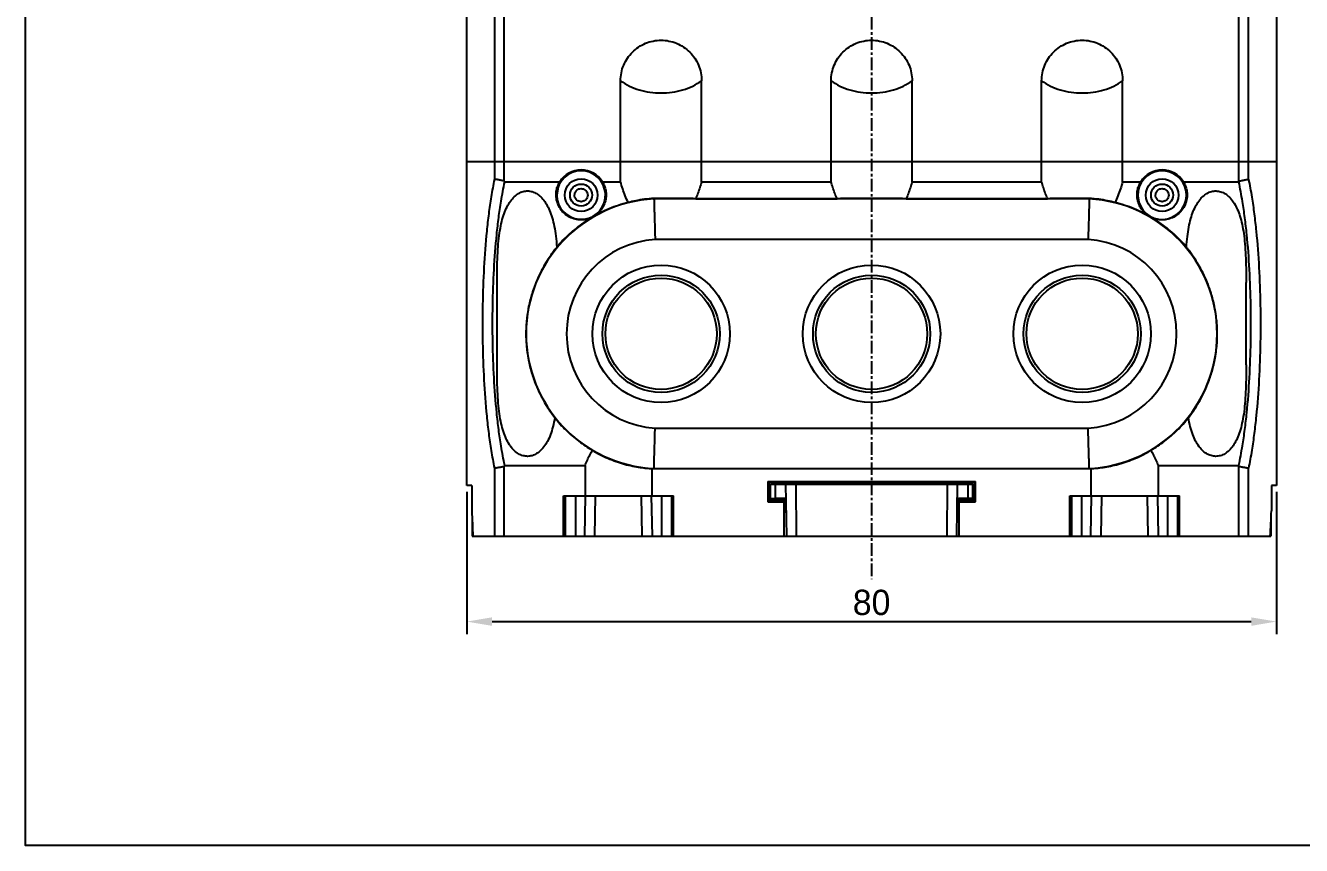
# Model space of a CAD drawing. Header units: millimetres. Extents: x 46 to 886, y 51 to 632.
# Drawn here: x 46.4 to 172.5, y 50.7 to 131.7 of the extents above; entities that cross this region are included whole.
import ezdxf

# ---------------------------------------------------------------- set-up
doc = ezdxf.new("R2010")
doc.units = ezdxf.units.MM
doc.linetypes.add('CENTER', pattern=[2, 1.25, -0.25, 0.25, -0.25])
doc.layers.add('02___PRT_ALL_AXES', color=7, linetype='Continuous')
doc.layers.add('도면층1', color=7, linetype='Continuous')
doc.styles.get("Standard").update_dxf_attribs({"font": 'BareunDotumPro1.ttf'})
doc.dimstyles.new('ISO-25', dxfattribs={"dimtxt": 2.5, "dimasz": 2.5, "dimexe": 1.25, "dimexo": 0.625, "dimtad": 1, "dimtxsty": 'Standard', "dimcen": 2.5, "dimadec": 0, "dimazin": 0, "dimtfac": 1, "dimtmove": 0, "dimatfit": 3, "dimfxl": 0, "dimarcsym": 0})

# ---------------------------------------------------------------- blocks, each defined once
blk = doc.blocks.new('*D27')
at = {"color": 0, "lineweight": -2}
for p, q in [((90, 85.66), (90, 71.6)), ((170, 85.66), (170, 71.6)), ((92.5, 72.85), (167.5, 72.85))]:
    blk.add_line(p, q, dxfattribs=at)
at = {"color": 0}
for points in [[(92.5, 73.27), (92.5, 72.43), (90, 72.85)], [(167.5, 72.43), (167.5, 73.27), (170, 72.85)]]:
    blk.add_solid(points, dxfattribs=at)
at = {"layer": 'Defpoints', "color": 0}
for p in [(90, 86.28), (170, 86.28), (170, 72.85)]:
    blk.add_point(p, dxfattribs=at)
at = {"color": 0, "insert": (130, 74.73), "char_height": 2.5, "attachment_point": 5}
blk.add_mtext('80', dxfattribs=at)

msp = doc.modelspace()

# ---------------------------------------------------------------- linework, layer by layer
at = {"color": 7, "linetype": 'Continuous'}
for p, q in [((90.001, 86.285), (90.001, 170.985)), ((92.762, 116.554), (92.762, 170.985)), ((93.707, 116.377), (93.707, 170.985)), ((166.296, 116.377), (166.296, 170.985)), ((167.24, 116.554), (167.24, 170.985)), ((170.001, 170.985), (170.001, 86.285)), ((105.201, 116.285), (105.201, 126.285)), ((113.201, 116.285), (113.201, 126.285)), ((126.001, 116.285), (126.001, 126.285)), ((134.001, 116.285), (134.001, 126.285)), ((146.801, 116.285), (146.801, 126.285)), ((154.801, 116.285), (154.801, 126.285)), ((170.001, 118.285), (90.001, 118.285)), ((93.755, 116.285), (99.186, 116.285)), ((103.417, 116.285), (105.201, 116.285)), ((113.201, 116.285), (126.001, 116.285)), ((134.001, 116.285), (146.801, 116.285)), ((154.801, 116.285), (156.586, 116.285)), ((160.817, 116.285), (166.248, 116.285)), ((98.985, 115.612), (98.901, 114.985)), ((156.303, 114.909), (156.406, 114.285)), ((108.5, 114.603), (108.498, 114.653)), ((151.503, 114.603), (108.5, 114.603)), ((112.62, 114.626), (126.583, 114.626)), ((133.42, 114.626), (147.383, 114.626)), ((151.503, 114.603), (151.504, 114.653)), ((151.388, 110.604), (108.614, 110.604)), ((108.614, 91.966), (151.388, 91.966)), ((101.694, 88.285), (101.694, 85.285)), ((158.309, 88.285), (158.309, 85.285)), ((92.762, 81.285), (92.762, 88.016)), ((93.707, 81.285), (93.707, 88.193)), ((108.309, 85.285), (108.309, 87.97)), ((108.5, 87.966), (108.499, 87.959)), ((108.499, 87.959), (151.503, 87.959)), ((108.5, 87.966), (151.503, 87.966)), ((151.503, 87.966), (151.503, 87.959)), ((151.694, 85.285), (151.694, 87.97)), ((166.296, 81.285), (166.296, 88.193)), ((167.24, 81.285), (167.24, 88.016)), ((90.495, 86.285), (90.001, 86.285)), ((90.495, 86.285), (90.501, 83.784)), ((119.747, 86.69), (140.256, 86.69)), ((119.747, 86.69), (119.851, 86.585)), ((119.747, 86.69), (119.747, 84.68)), ((119.834, 86.285), (120.001, 86.285)), ((119.834, 86.285), (119.834, 84.767)), ((140.151, 86.585), (119.851, 86.585)), ((119.851, 86.585), (119.851, 86.285)), ((120.001, 86.435), (140.001, 86.435)), ((120.001, 84.844), (120.001, 86.435)), ((120.501, 85.001), (120.501, 86.435)), ((121.501, 86.435), (121.591, 81.285)), ((122.501, 86.435), (122.539, 81.285)), ((137.464, 81.285), (137.501, 86.435)), ((138.411, 81.285), (138.501, 86.435)), ((139.501, 86.435), (139.501, 85.001)), ((140.001, 84.844), (140.001, 86.435)), ((140.169, 86.285), (140.001, 86.285)), ((140.256, 86.69), (140.151, 86.585)), ((140.151, 86.285), (140.151, 86.585)), ((140.169, 86.285), (140.169, 84.767)), ((140.256, 84.68), (140.256, 86.69)), ((169.508, 86.285), (169.502, 83.784)), ((170.001, 86.285), (169.508, 86.285)), ((99.577, 85.285), (110.426, 85.285)), ((99.577, 81.285), (99.577, 85.285)), ((99.734, 85.285), (99.734, 81.285)), ((100.734, 85.285), (100.734, 81.285)), ((101.664, 81.285), (101.734, 85.285)), ((102.664, 81.285), (102.734, 85.285)), ((107.339, 81.285), (107.269, 85.285)), ((108.339, 81.285), (108.269, 85.285)), ((109.269, 81.285), (109.269, 85.285)), ((110.268, 81.285), (110.268, 85.285)), ((110.426, 81.285), (110.426, 85.285)), ((119.747, 84.68), (119.834, 84.767)), ((119.747, 84.68), (121.351, 84.68)), ((119.834, 84.767), (121.351, 84.767)), ((121.351, 84.686), (120.329, 84.719)), ((120.36, 84.734), (121.351, 84.762)), ((120.36, 84.719), (120.36, 84.734)), ((121.526, 85.001), (120.501, 85.001)), ((120.501, 84.835), (121.529, 84.835)), ((121.351, 81.285), (121.351, 84.762)), ((138.473, 84.835), (139.501, 84.835)), ((139.501, 85.001), (138.476, 85.001)), ((138.651, 84.767), (140.169, 84.767)), ((138.651, 84.762), (139.643, 84.734)), ((138.651, 81.285), (138.651, 84.762)), ((139.673, 84.719), (138.651, 84.686)), ((138.651, 84.68), (140.256, 84.68)), ((139.643, 84.719), (139.643, 84.734)), ((140.256, 84.68), (140.169, 84.767)), ((149.577, 85.285), (160.426, 85.285)), ((149.577, 81.285), (149.577, 85.285)), ((149.734, 85.285), (149.734, 81.285)), ((150.734, 85.285), (150.734, 81.285)), ((151.664, 81.285), (151.734, 85.285)), ((152.664, 81.285), (152.734, 85.285)), ((157.339, 81.285), (157.269, 85.285)), ((158.339, 81.285), (158.269, 85.285)), ((159.269, 81.285), (159.269, 85.285)), ((160.268, 81.285), (160.268, 85.285)), ((160.426, 81.285), (160.426, 85.285)), ((121.351, 83.815), (121.535, 83.825)), ((121.535, 83.825), (121.547, 83.825)), ((138.456, 83.825), (138.468, 83.825)), ((138.468, 83.825), (138.651, 83.815)), ((90.552, 81.285), (169.451, 81.285))]:
    msp.add_line(p, q, dxfattribs=at)
msp.add_lwpolyline([(46.411, 631.769), (886.327, 631.769), (886.327, 50.731), (46.411, 50.731)], close=True)
for centre, radius in [((101.301, 114.985), 1.618), ((101.301, 114.985), 1.095), ((158.701, 114.985), 1.618), ((158.701, 114.985), 1.095), ((109.201, 101.285), 6.79), ((130.001, 101.285), 6.79), ((150.801, 101.285), 6.79), ((109.201, 101.285), 5.79), ((109.201, 101.285), 5.5), ((130.001, 101.285), 5.79), ((130.001, 101.285), 5.5), ((150.801, 101.285), 5.79), ((150.801, 101.285), 5.5)]:
    msp.add_circle(centre, radius, dxfattribs=at)
for centre, radius, start, end in [((101.301, 114.985), 2.4, 180, 164.85829), ((101.301, 114.985), 2.483, 31.57262, 148.42738), ((158.701, 114.985), 2.4, 196.95776, 181.81631), ((158.701, 114.985), 2.483, 31.57262, 148.42738), ((109.201, 101.285), 13.337, 93.01635, 266.98365), ((150.801, 101.285), 13.337, 273.01635, 86.98365), ((109.201, 101.285), 9.338, 93.60507, 266.39493), ((150.801, 101.285), 9.338, 273.60507, 86.39493), ((109.201, 101.285), 13.344, 266.16375, 266.98448), ((150.801, 101.285), 13.344, 273.01552, 273.83625)]:
    msp.add_arc(centre, radius, start, end, dxfattribs=at)
for points, knots in [([(105.201, 126.285), (105.201, 126.805), (105.409, 127.857), (106.3, 129.187), (107.629, 130.077), (108.681, 130.285), (109.201, 130.285)], [0, 0, 0, 0, 1.5607228, 3.1214453, 4.6821679, 6.2428905, 6.2428905, 6.2428905, 6.2428905]), ([(109.201, 130.285), (109.722, 130.285), (110.773, 130.077), (112.103, 129.187), (112.993, 127.857), (113.201, 126.805), (113.201, 126.285)], [0, 0, 0, 0, 1.5607226, 3.1214452, 4.6821677, 6.2428905, 6.2428905, 6.2428905, 6.2428905]), ([(126.001, 126.285), (126.001, 126.805), (126.209, 127.857), (127.1, 129.187), (128.429, 130.077), (129.481, 130.285), (130.001, 130.285)], [0, 0, 0, 0, 1.5607228, 3.1214453, 4.6821679, 6.2428905, 6.2428905, 6.2428905, 6.2428905]), ([(130.001, 130.285), (130.522, 130.285), (131.573, 130.077), (132.903, 129.187), (133.793, 127.857), (134.001, 126.805), (134.001, 126.285)], [0, 0, 0, 0, 1.5607226, 3.1214452, 4.6821677, 6.2428905, 6.2428905, 6.2428905, 6.2428905]), ([(146.801, 126.285), (146.801, 126.805), (147.009, 127.857), (147.9, 129.187), (149.229, 130.077), (150.281, 130.285), (150.801, 130.285)], [0, 0, 0, 0, 1.5607228, 3.1214453, 4.6821679, 6.2428905, 6.2428905, 6.2428905, 6.2428905]), ([(150.801, 130.285), (151.322, 130.285), (152.373, 130.077), (153.703, 129.187), (154.593, 127.857), (154.801, 126.805), (154.801, 126.285)], [0, 0, 0, 0, 1.5607226, 3.1214452, 4.6821677, 6.2428905, 6.2428905, 6.2428905, 6.2428905]), ([(105.201, 126.285), (105.471, 126.082), (106.064, 125.726), (107.047, 125.354), (108.105, 125.133), (109.201, 125.059), (110.298, 125.133), (111.355, 125.354), (112.339, 125.726), (112.932, 126.082), (113.201, 126.285)], [0, 0, 0, 0, 1.0123135, 2.0590293, 3.1408079, 4.2429983, 5.3451888, 6.4269674, 7.4736831, 8.4859966, 8.4859966, 8.4859966, 8.4859966]), ([(126.001, 126.285), (126.271, 126.082), (126.864, 125.726), (127.847, 125.354), (128.905, 125.133), (130.001, 125.059), (131.098, 125.133), (132.155, 125.354), (133.139, 125.726), (133.732, 126.082), (134.001, 126.285)], [0, 0, 0, 0, 1.0123135, 2.0590293, 3.1408079, 4.2429983, 5.3451888, 6.4269674, 7.4736831, 8.4859966, 8.4859966, 8.4859966, 8.4859966]), ([(146.801, 126.285), (147.071, 126.082), (147.664, 125.726), (148.647, 125.354), (149.705, 125.133), (150.801, 125.059), (151.898, 125.133), (152.955, 125.354), (153.939, 125.726), (154.532, 126.082), (154.801, 126.285)], [0, 0, 0, 0, 1.0123135, 2.0590293, 3.1408079, 4.2429983, 5.3451888, 6.4269674, 7.4736831, 8.4859966, 8.4859966, 8.4859966, 8.4859966]), ([(92.762, 88.015), (92.704, 88.301), (92.593, 88.882), (92.399, 90.016), (92.195, 91.44), (91.932, 93.764), (91.709, 96.766), (91.583, 100.434), (91.583, 104.136), (91.709, 107.804), (91.932, 110.806), (92.195, 113.13), (92.399, 114.553), (92.593, 115.688), (92.704, 116.268), (92.762, 116.554)], [0, 0, 0, 0, 0.8760099, 1.7718813, 3.4530121, 5.1890708, 8.7874478, 12.4800403, 16.1985278, 19.8910138, 23.4893379, 25.2254091, 26.9065772, 27.8025164, 28.6785989, 28.6785989, 28.6785989, 28.6785989]), ([(93.755, 88.285), (93.688, 88.597), (93.561, 89.233), (93.357, 90.404), (93.151, 91.818), (92.893, 94.06), (92.675, 96.958), (92.551, 100.498), (92.551, 104.071), (92.675, 107.612), (92.893, 110.509), (93.151, 112.752), (93.357, 114.165), (93.561, 115.337), (93.688, 115.972), (93.755, 116.285)], [0, 0, 0, 0, 0.9590469, 1.943817, 3.566864, 5.2427451, 8.7160099, 12.2799627, 15.8688386, 19.4326886, 22.9059024, 24.5817956, 26.2048785, 27.1897132, 28.1488309, 28.1488309, 28.1488309, 28.1488309]), ([(93.707, 116.377), (93.603, 116.395), (93.394, 116.434), (93.08, 116.495), (92.869, 116.533), (92.762, 116.554)], [0, 0, 0, 0, 0.31645168, 0.63682698, 0.96101966, 0.96101966, 0.96101966, 0.96101966]), ([(93.707, 116.377), (93.712, 116.366), (93.723, 116.346), (93.74, 116.316), (93.75, 116.295), (93.755, 116.285)], [0, 0, 0, 0, 0.03452939, 0.06900657, 0.10343203, 0.10343203, 0.10343203, 0.10343203]), ([(98.831, 114.985), (98.83, 115.136), (98.855, 115.441), (98.975, 115.882), (99.108, 116.156), (99.186, 116.285)], [0, 0, 0, 0, 0.4548919, 0.9109671, 1.3629059, 1.3629059, 1.3629059, 1.3629059]), ([(103.417, 116.285), (103.494, 116.156), (103.627, 115.882), (103.748, 115.441), (103.773, 115.136), (103.772, 114.985)], [0, 0, 0, 0, 0.4519388, 0.9080139, 1.3629059, 1.3629059, 1.3629059, 1.3629059]), ([(105.947, 114.246), (105.847, 114.471), (105.658, 114.923), (105.409, 115.603), (105.266, 116.059), (105.201, 116.285)], [0, 0, 0, 0, 0.7380452, 1.469432, 2.1726361, 2.1726361, 2.1726361, 2.1726361]), ([(113.201, 116.285), (113.149, 116.103), (113.036, 115.734), (112.842, 115.18), (112.696, 114.811), (112.62, 114.626)], [0, 0, 0, 0, 0.5687636, 1.1582226, 1.7583306, 1.7583306, 1.7583306, 1.7583306]), ([(126.583, 114.626), (126.506, 114.811), (126.361, 115.18), (126.167, 115.734), (126.053, 116.103), (126.001, 116.285)], [0, 0, 0, 0, 0.60011, 1.1895694, 1.7583306, 1.7583306, 1.7583306, 1.7583306]), ([(134.001, 116.285), (133.949, 116.103), (133.836, 115.734), (133.642, 115.18), (133.496, 114.811), (133.42, 114.626)], [0, 0, 0, 0, 0.5687636, 1.1582226, 1.7583306, 1.7583306, 1.7583306, 1.7583306]), ([(147.383, 114.626), (147.306, 114.811), (147.161, 115.18), (146.967, 115.734), (146.853, 116.103), (146.801, 116.285)], [0, 0, 0, 0, 0.60011, 1.1895694, 1.7583306, 1.7583306, 1.7583306, 1.7583306]), ([(154.801, 116.285), (154.737, 116.059), (154.594, 115.603), (154.345, 114.923), (154.156, 114.471), (154.056, 114.246)], [0, 0, 0, 0, 0.7032125, 1.4345976, 2.1726361, 2.1726361, 2.1726361, 2.1726361]), ([(156.231, 114.985), (156.23, 115.136), (156.255, 115.441), (156.375, 115.882), (156.508, 116.156), (156.586, 116.285)], [0, 0, 0, 0, 0.4548919, 0.9109671, 1.3629059, 1.3629059, 1.3629059, 1.3629059]), ([(160.817, 116.285), (160.894, 116.156), (161.027, 115.882), (161.148, 115.441), (161.173, 115.136), (161.172, 114.985)], [0, 0, 0, 0, 0.4519388, 0.9080139, 1.3629059, 1.3629059, 1.3629059, 1.3629059]), ([(166.248, 116.285), (166.253, 116.295), (166.263, 116.316), (166.28, 116.346), (166.29, 116.366), (166.296, 116.377)], [0, 0, 0, 0, 0.03442269, 0.06889706, 0.10342364, 0.10342364, 0.10342364, 0.10342364]), ([(166.248, 116.285), (166.315, 115.97), (166.443, 115.328), (166.648, 114.152), (166.853, 112.737), (167.111, 110.497), (167.328, 107.604), (167.452, 104.069), (167.452, 100.501), (167.328, 96.966), (167.111, 94.072), (166.853, 91.832), (166.648, 90.418), (166.443, 89.241), (166.315, 88.6), (166.248, 88.285)], [0, 0, 0, 0, 0.9673975, 1.9609323, 3.5820833, 5.2558095, 8.7241291, 12.2826831, 15.8661821, 19.4248385, 22.8932095, 24.5669239, 26.1880393, 27.1815101, 28.1488371, 28.1488371, 28.1488371, 28.1488371]), ([(166.296, 116.377), (166.399, 116.395), (166.608, 116.434), (166.923, 116.495), (167.134, 116.533), (167.24, 116.554)], [0, 0, 0, 0, 0.31645251, 0.63682839, 0.96102139, 0.96102139, 0.96102139, 0.96102139]), ([(167.24, 116.554), (167.299, 116.265), (167.411, 115.679), (167.605, 114.54), (167.809, 113.115), (168.072, 110.794), (168.294, 107.796), (168.42, 104.133), (168.42, 100.437), (168.294, 96.774), (168.072, 93.776), (167.809, 91.455), (167.605, 90.03), (167.411, 88.89), (167.299, 88.304), (167.24, 88.015)], [0, 0, 0, 0, 0.8846843, 1.7896084, 3.4687777, 5.2026055, 8.7958603, 12.4828594, 16.1957758, 19.882881, 23.476189, 25.2100047, 26.889137, 27.7939939, 28.6786058, 28.6786058, 28.6786058, 28.6786058]), ([(93.001, 106.302), (93.001, 106.631), (93.004, 107.42), (93.026, 108.618), (93.088, 109.848), (93.195, 110.939), (93.349, 111.904), (93.554, 112.752), (93.811, 113.487), (94.12, 114.111), (94.481, 114.623), (94.888, 115.014), (95.329, 115.275), (95.788, 115.402), (96.251, 115.397), (96.71, 115.259), (97.147, 114.988), (97.548, 114.59), (97.904, 114.075), (98.208, 113.447), (98.461, 112.711), (98.662, 111.862), (98.813, 110.896), (98.879, 110.211), (98.905, 109.849)], [0, 0, 0, 0, 0.986682, 2.3675431, 3.5915967, 4.6817551, 5.6543199, 6.5214363, 7.294764, 7.9856737, 8.6052461, 9.1650169, 9.6663018, 10.1256674, 10.5753639, 11.0391982, 11.5441114, 12.1026988, 12.7227238, 13.4140541, 14.1878356, 15.0552129, 16.027825, 17.1177357, 17.1177357, 17.1177357, 17.1177357]), ([(102.322, 112.755), (102.14, 112.672), (101.757, 112.552), (101.156, 112.514), (100.563, 112.621), (100.009, 112.87), (99.525, 113.251), (99.144, 113.749), (98.894, 114.339), (98.833, 114.768), (98.831, 114.985)], [0, 0, 0, 0, 0.5979773, 1.1926589, 1.7884346, 2.3889936, 2.9967619, 3.6181055, 4.2495704, 4.9000316, 4.9000316, 4.9000316, 4.9000316]), ([(101.949, 114.985), (101.95, 114.907), (101.923, 114.751), (101.803, 114.549), (101.625, 114.404), (101.413, 114.329), (101.19, 114.329), (100.977, 114.404), (100.799, 114.549), (100.68, 114.751), (100.653, 114.907), (100.654, 114.985)], [0, 0, 0, 0, 0.2330936, 0.464168, 0.689215, 0.9087282, 1.1267077, 1.346244, 1.5718552, 1.8020338, 2.0353214, 2.0353214, 2.0353214, 2.0353214]), ([(100.654, 114.985), (100.654, 115.062), (100.683, 115.216), (100.803, 115.413), (100.978, 115.555), (101.186, 115.629), (101.409, 115.631), (101.623, 115.557), (101.8, 115.413), (101.92, 115.215), (101.948, 115.062), (101.949, 114.985)], [0, 0, 0, 0, 0.2305825, 0.4592247, 0.6783284, 0.8916416, 1.1120134, 1.3339723, 1.5571951, 1.7837065, 2.0138109, 2.0138109, 2.0138109, 2.0138109]), ([(103.772, 114.985), (103.77, 114.79), (103.721, 114.404), (103.517, 113.866), (103.204, 113.397), (102.801, 113.017), (102.486, 112.829), (102.322, 112.755)], [0, 0, 0, 0, 0.5851829, 1.1532881, 1.712455, 2.2616519, 2.8022789, 2.8022789, 2.8022789, 2.8022789]), ([(157.681, 112.755), (157.517, 112.829), (157.201, 113.017), (156.799, 113.397), (156.485, 113.866), (156.282, 114.404), (156.233, 114.79), (156.231, 114.985)], [0, 0, 0, 0, 0.5406611, 1.0898741, 1.6490191, 2.2171277, 2.8022789, 2.8022789, 2.8022789, 2.8022789]), ([(161.172, 114.985), (161.17, 114.768), (161.109, 114.339), (160.859, 113.749), (160.478, 113.251), (159.994, 112.87), (159.44, 112.621), (158.846, 112.514), (158.246, 112.552), (157.862, 112.672), (157.681, 112.755)], [0, 0, 0, 0, 0.650493, 1.2819502, 1.903324, 2.5110361, 3.1116044, 3.7073273, 4.3020504, 4.9000316, 4.9000316, 4.9000316, 4.9000316]), ([(159.349, 114.985), (159.35, 114.907), (159.323, 114.751), (159.203, 114.549), (159.025, 114.404), (158.813, 114.329), (158.59, 114.329), (158.377, 114.404), (158.199, 114.549), (158.08, 114.751), (158.053, 114.907), (158.054, 114.985)], [0, 0, 0, 0, 0.2330936, 0.464168, 0.689215, 0.9087282, 1.1267077, 1.346244, 1.5718552, 1.8020338, 2.0353214, 2.0353214, 2.0353214, 2.0353214]), ([(158.054, 114.985), (158.054, 115.062), (158.083, 115.216), (158.203, 115.413), (158.378, 115.555), (158.586, 115.629), (158.809, 115.631), (159.023, 115.557), (159.2, 115.413), (159.32, 115.215), (159.348, 115.062), (159.349, 114.985)], [0, 0, 0, 0, 0.2305825, 0.4592247, 0.6783284, 0.8916416, 1.1120134, 1.3339723, 1.5571951, 1.7837065, 2.0138109, 2.0138109, 2.0138109, 2.0138109]), ([(161.097, 109.849), (161.123, 110.199), (161.186, 110.863), (161.33, 111.802), (161.521, 112.634), (161.762, 113.363), (162.053, 113.991), (162.394, 114.515), (162.784, 114.928), (163.214, 115.221), (163.676, 115.385), (164.154, 115.411), (164.628, 115.295), (165.077, 115.042), (165.485, 114.665), (165.845, 114.172), (166.154, 113.573), (166.412, 112.871), (166.619, 112.068), (166.778, 111.158), (166.891, 110.135), (166.962, 108.991), (166.997, 107.715), (167.001, 106.821), (167.001, 106.35)], [0, 0, 0, 0, 1.0539133, 1.9995836, 2.8481318, 3.6107793, 4.2979822, 4.9211538, 5.4787102, 5.9913222, 6.4659129, 6.9324471, 7.4068888, 7.9102651, 8.4594167, 9.0619347, 9.732982, 10.4743288, 11.3004237, 12.2190559, 13.2437483, 14.3858049, 15.6577235, 17.0702457, 17.0702457, 17.0702457, 17.0702457]), ([(105.947, 114.246), (105.627, 114.166), (104.994, 113.984), (104.069, 113.642), (103.176, 113.235), (102.602, 112.921), (102.322, 112.755)], [0, 0, 0, 0, 0.9886856, 1.9739174, 2.9552556, 3.9327975, 3.9327975, 3.9327975, 3.9327975]), ([(108.498, 114.653), (108.186, 114.636), (107.583, 114.58), (106.732, 114.439), (106.196, 114.313), (105.947, 114.246)], [0, 0, 0, 0, 0.9382236, 1.8134254, 2.5877591, 2.5877591, 2.5877591, 2.5877591]), ([(112.62, 114.626), (112.488, 114.629), (112.208, 114.634), (111.764, 114.641), (111.278, 114.646), (110.757, 114.65), (110.21, 114.653), (109.646, 114.654), (109.074, 114.655), (108.69, 114.654), (108.498, 114.653)], [0, 0, 0, 0, 0.3954218, 0.8410072, 1.3301568, 1.8542977, 2.4040298, 2.9708166, 3.5464098, 4.121554, 4.121554, 4.121554, 4.121554]), ([(108.5, 114.603), (108.501, 114.566), (108.504, 114.426), (108.512, 114.127), (108.525, 113.655), (108.542, 113.034), (108.563, 112.293), (108.587, 111.47), (108.605, 110.897), (108.614, 110.604)], [0, 0, 0, 0, 0.1135276, 0.4177656, 0.8977477, 1.5298871, 2.2831417, 3.1205469, 4.0010384, 4.0010384, 4.0010384, 4.0010384]), ([(133.42, 114.626), (133.183, 114.631), (132.668, 114.64), (131.848, 114.648), (130.945, 114.653), (130.001, 114.655), (129.057, 114.653), (128.155, 114.648), (127.334, 114.64), (126.82, 114.631), (126.583, 114.626)], [0, 0, 0, 0, 0.7104908, 1.5438574, 2.4607669, 3.4184532, 4.3761243, 5.2930236, 6.1263715, 6.8368552, 6.8368552, 6.8368552, 6.8368552]), ([(151.504, 114.653), (151.312, 114.654), (150.928, 114.655), (150.354, 114.654), (149.789, 114.653), (149.242, 114.65), (148.722, 114.646), (148.237, 114.641), (147.794, 114.634), (147.515, 114.629), (147.383, 114.626)], [0, 0, 0, 0, 0.5758976, 1.1529897, 1.7211861, 2.2713839, 2.7946923, 3.2823446, 3.7266461, 4.121554, 4.121554, 4.121554, 4.121554]), ([(151.503, 114.603), (151.502, 114.566), (151.498, 114.426), (151.491, 114.127), (151.478, 113.655), (151.461, 113.034), (151.44, 112.293), (151.415, 111.47), (151.398, 110.897), (151.388, 110.604)], [0, 0, 0, 0, 0.1135276, 0.4177656, 0.8977477, 1.5298871, 2.2831417, 3.1205469, 4.0010384, 4.0010384, 4.0010384, 4.0010384]), ([(154.056, 114.246), (153.807, 114.313), (153.271, 114.439), (152.419, 114.58), (151.817, 114.636), (151.504, 114.653)], [0, 0, 0, 0, 0.7743356, 1.6496364, 2.5877591, 2.5877591, 2.5877591, 2.5877591]), ([(157.681, 112.755), (157.401, 112.921), (156.827, 113.235), (155.933, 113.642), (155.009, 113.984), (154.376, 114.166), (154.056, 114.246)], [0, 0, 0, 0, 0.9778351, 1.9586209, 2.9434435, 3.9327975, 3.9327975, 3.9327975, 3.9327975]), ([(102.322, 112.755), (102.064, 112.601), (101.558, 112.277), (100.834, 111.741), (100.148, 111.158), (99.501, 110.529), (99.099, 110.08), (98.905, 109.849)], [0, 0, 0, 0, 0.9010259, 1.8003713, 2.6997332, 3.6008596, 4.5056401, 4.5056401, 4.5056401, 4.5056401]), ([(161.097, 109.849), (160.904, 110.08), (160.501, 110.529), (159.854, 111.158), (159.167, 111.742), (158.444, 112.278), (157.938, 112.602), (157.681, 112.755)], [0, 0, 0, 0, 0.9048843, 1.8066651, 2.7066495, 3.6059279, 4.5056401, 4.5056401, 4.5056401, 4.5056401]), ([(98.905, 109.849), (98.842, 109.766), (98.676, 109.552), (98.385, 109.156), (98.014, 108.611), (97.594, 107.921), (97.154, 107.083), (96.723, 106.088), (96.331, 104.923), (96.023, 103.594), (95.846, 102.134), (95.836, 100.616), (95.995, 99.139), (96.292, 97.786), (96.678, 96.599), (97.11, 95.578), (97.556, 94.715), (97.985, 94.003), (98.363, 93.443), (98.599, 93.123), (98.701, 92.987)], [0, 0, 0, 0, 0.3137999, 0.8119937, 1.4737878, 2.2905221, 3.2341135, 4.3127178, 5.5394086, 6.9148563, 8.3988948, 9.9426131, 11.4577963, 12.8480745, 14.0911363, 15.1956373, 16.1715353, 17.0030748, 17.6873212, 18.1965491, 18.1965491, 18.1965491, 18.1965491]), ([(161.301, 92.987), (161.403, 93.122), (161.638, 93.442), (162.016, 94.001), (162.445, 94.712), (162.89, 95.572), (163.321, 96.588), (163.706, 97.769), (164.004, 99.119), (164.167, 100.599), (164.157, 102.125), (163.979, 103.595), (163.669, 104.931), (163.276, 106.097), (162.845, 107.09), (162.406, 107.925), (161.987, 108.614), (161.617, 109.158), (161.326, 109.552), (161.161, 109.766), (161.097, 109.849)], [0, 0, 0, 0, 0.5073171, 1.1911244, 2.0223817, 2.9961064, 4.0946355, 5.329952, 6.7162889, 8.2352407, 9.7883133, 11.2833325, 12.6670198, 13.8953031, 14.9704498, 15.9103345, 16.7252424, 17.3862357, 17.8837035, 18.1965243, 18.1965243, 18.1965243, 18.1965243]), ([(98.701, 92.987), (98.65, 92.687), (98.532, 92.123), (98.292, 91.339), (97.999, 90.668), (97.652, 90.11), (97.255, 89.672), (96.819, 89.364), (96.361, 89.193), (95.895, 89.157), (95.432, 89.254), (94.984, 89.486), (94.568, 89.849), (94.197, 90.334), (93.876, 90.932), (93.607, 91.642), (93.391, 92.463), (93.225, 93.399), (93.109, 94.459), (93.037, 95.65), (93.005, 96.925), (93.001, 97.804), (93.001, 98.24)], [0, 0, 0, 0, 0.9134611, 1.7276499, 2.4542659, 3.1043191, 3.6899639, 4.2166439, 4.6914305, 5.139253, 5.5985472, 6.0922641, 6.6368794, 7.2414821, 7.9146161, 8.6675382, 9.5114755, 10.4579863, 11.5190677, 12.7074049, 14.0367795, 15.3442872, 15.3442872, 15.3442872, 15.3442872]), ([(167.001, 98.22), (167.001, 97.747), (166.997, 96.847), (166.962, 95.564), (166.89, 94.413), (166.774, 93.383), (166.612, 92.467), (166.4, 91.658), (166.136, 90.954), (165.818, 90.353), (165.446, 89.861), (165.027, 89.492), (164.576, 89.256), (164.109, 89.157), (163.637, 89.194), (163.17, 89.371), (162.729, 89.688), (162.332, 90.135), (161.989, 90.697), (161.701, 91.365), (161.467, 92.138), (161.352, 92.693), (161.301, 92.987)], [0, 0, 0, 0, 1.4202952, 2.6991618, 3.8482154, 4.8796043, 5.8060752, 6.6377488, 7.3847618, 8.058171, 8.6703147, 9.2240303, 9.7201416, 10.1810023, 10.6372038, 11.12352, 11.6581454, 12.2528123, 12.9036582, 13.6261632, 14.4287188, 15.3243512, 15.3243512, 15.3243512, 15.3243512]), ([(98.701, 92.987), (99.045, 92.556), (99.788, 91.736), (101.04, 90.657), (101.956, 90.046), (102.427, 89.772)], [0, 0, 0, 0, 1.654351, 3.3107969, 4.9463651, 4.9463651, 4.9463651, 4.9463651]), ([(157.576, 89.772), (158.047, 90.046), (158.963, 90.657), (160.214, 91.736), (160.957, 92.556), (161.301, 92.987)], [0, 0, 0, 0, 1.6355651, 3.2920097, 4.9463651, 4.9463651, 4.9463651, 4.9463651]), ([(108.562, 90.249), (108.571, 90.528), (108.587, 91.1), (108.605, 91.672), (108.614, 91.966)], [0, 0, 0, 0, 0.8374052, 1.7178967, 1.7178967, 1.7178967, 1.7178967]), ([(151.44, 90.249), (151.432, 90.528), (151.415, 91.1), (151.398, 91.672), (151.388, 91.966)], [0, 0, 0, 0, 0.8374052, 1.7178967, 1.7178967, 1.7178967, 1.7178967]), ([(101.694, 88.285), (101.765, 88.462), (101.912, 88.806), (102.157, 89.302), (102.335, 89.619), (102.427, 89.772)], [0, 0, 0, 0, 0.570693, 1.1237338, 1.658999, 1.658999, 1.658999, 1.658999]), ([(102.427, 89.772), (102.664, 89.628), (103.162, 89.349), (103.946, 88.977), (104.765, 88.656), (105.585, 88.399), (106.371, 88.209), (107.096, 88.081), (107.734, 88.005), (108.129, 87.978), (108.309, 87.97)], [0, 0, 0, 0, 0.8329751, 1.7106727, 2.6021359, 3.4686793, 4.28523, 5.0262024, 5.6760457, 6.2139206, 6.2139206, 6.2139206, 6.2139206]), ([(108.5, 87.966), (108.501, 88.004), (108.504, 88.143), (108.512, 88.442), (108.525, 88.914), (108.541, 89.481), (108.552, 89.887), (108.558, 90.083)], [0, 0, 0, 0, 0.1135276, 0.4177656, 0.8977477, 1.5298871, 2.1177981, 2.1177981, 2.1177981, 2.1177981]), ([(151.503, 87.966), (151.502, 88.004), (151.498, 88.143), (151.491, 88.442), (151.478, 88.914), (151.462, 89.481), (151.451, 89.887), (151.445, 90.083)], [0, 0, 0, 0, 0.1135276, 0.4177656, 0.8977477, 1.5298871, 2.1177981, 2.1177981, 2.1177981, 2.1177981]), ([(151.694, 87.97), (151.873, 87.978), (152.269, 88.005), (152.907, 88.081), (153.632, 88.209), (154.418, 88.399), (155.237, 88.656), (156.056, 88.977), (156.841, 89.349), (157.338, 89.628), (157.576, 89.772)], [0, 0, 0, 0, 0.5379046, 1.1878319, 1.9287331, 2.7453229, 3.6117738, 4.5032953, 5.3809761, 6.2139206, 6.2139206, 6.2139206, 6.2139206]), ([(157.576, 89.772), (157.668, 89.619), (157.846, 89.302), (158.09, 88.806), (158.238, 88.461), (158.309, 88.285)], [0, 0, 0, 0, 0.5352949, 1.0887055, 1.658999, 1.658999, 1.658999, 1.658999]), ([(93.755, 88.285), (93.75, 88.275), (93.74, 88.254), (93.723, 88.224), (93.712, 88.203), (93.707, 88.193)], [0, 0, 0, 0, 0.03442528, 0.06890227, 0.10343148, 0.10343148, 0.10343148, 0.10343148]), ([(166.296, 88.193), (166.29, 88.203), (166.28, 88.224), (166.263, 88.254), (166.253, 88.275), (166.248, 88.285)], [0, 0, 0, 0, 0.03452639, 0.06900059, 0.1034231, 0.1034231, 0.1034231, 0.1034231]), ([(92.762, 88.016), (92.869, 88.037), (93.08, 88.075), (93.394, 88.136), (93.603, 88.174), (93.707, 88.193)], [0, 0, 0, 0, 0.32419283, 0.64456815, 0.96101977, 0.96101977, 0.96101977, 0.96101977]), ([(166.296, 88.193), (166.399, 88.174), (166.608, 88.136), (166.923, 88.075), (167.134, 88.037), (167.24, 88.016)], [0, 0, 0, 0, 0.31645245, 0.63682835, 0.9610215, 0.9610215, 0.9610215, 0.9610215]), ([(120.001, 84.992), (120.001, 84.998), (120.037, 84.989), (120.073, 85), (120.158, 84.997), (120.256, 85), (120.375, 85), (120.458, 85.001), (120.501, 85.001)], [0, 0, 0, 0, 0.01718912, 0.06719055, 0.14667665, 0.25024031, 0.37082787, 0.50022675, 0.50022675, 0.50022675, 0.50022675]), ([(120.501, 84.835), (120.458, 84.835), (120.375, 84.835), (120.256, 84.835), (120.158, 84.839), (120.073, 84.835), (120.037, 84.846), (120.001, 84.838), (120.001, 84.844)], [0, 0, 0, 0, 0.1293989, 0.24998646, 0.3535501, 0.43303619, 0.48303763, 0.50022675, 0.50022675, 0.50022675, 0.50022675]), ([(140.001, 84.992), (140.001, 84.998), (139.966, 84.989), (139.929, 85), (139.845, 84.997), (139.746, 85), (139.628, 85), (139.544, 85.001), (139.501, 85.001)], [0, 0, 0, 0, 0.01718912, 0.06719055, 0.14667665, 0.25024031, 0.37082787, 0.50022675, 0.50022675, 0.50022675, 0.50022675]), ([(140.001, 84.844), (140.001, 84.838), (139.966, 84.846), (139.929, 84.835), (139.845, 84.839), (139.746, 84.835), (139.628, 84.835), (139.544, 84.835), (139.501, 84.835)], [0, 0, 0, 0, 0.01718912, 0.06719055, 0.14667665, 0.25024031, 0.37082787, 0.50022675, 0.50022675, 0.50022675, 0.50022675]), ([(90.501, 83.784), (90.519, 83.368), (90.556, 82.535), (90.594, 81.701), (90.614, 81.285)], [0, 0, 0, 0, 1.2512546, 2.5021707, 2.5021707, 2.5021707, 2.5021707]), ([(121.351, 83.691), (121.38, 83.691), (121.446, 83.69), (121.512, 83.689), (121.549, 83.689)], [0, 0, 0, 0, 0.08636868, 0.19794927, 0.19794927, 0.19794927, 0.19794927]), ([(138.453, 83.689), (138.491, 83.689), (138.557, 83.69), (138.623, 83.691), (138.651, 83.691)], [0, 0, 0, 0, 0.11158059, 0.19794927, 0.19794927, 0.19794927, 0.19794927]), ([(169.389, 81.285), (169.408, 81.701), (169.447, 82.534), (169.484, 83.368), (169.502, 83.784)], [0, 0, 0, 0, 1.2500782, 2.5021707, 2.5021707, 2.5021707, 2.5021707])]:
    msp.add_open_spline(points, degree=3, knots=knots, dxfattribs=at)
for points in [[(108.558, 90.083), (108.559, 90.138), (108.561, 90.193), (108.562, 90.249)], [(151.445, 90.083), (151.443, 90.138), (151.442, 90.193), (151.44, 90.249)], [(120.228, 84.722), (120.208, 84.694), (120.296, 84.72), (120.329, 84.719)], [(139.775, 84.722), (139.795, 84.694), (139.707, 84.72), (139.673, 84.719)], [(90.548, 82.717), (90.549, 82.24), (90.551, 81.762), (90.552, 81.285)], [(169.455, 82.717), (169.453, 82.24), (169.452, 81.762), (169.451, 81.285)]]:
    msp.add_open_spline(points, degree=3, dxfattribs=at)
at = {"layer": '02___PRT_ALL_AXES', "color": 7, "linetype": 'Continuous'}
for p, q in [((93.001, 98.248), (93.001, 106.278)), ((167.001, 98.22), (167.001, 106.35)), ((93.755, 88.285), (101.694, 88.285)), ((158.309, 88.285), (166.248, 88.285))]:
    msp.add_line(p, q, dxfattribs=at)
at = {"layer": '도면층1', "color": 1, "linetype": 'CENTER'}
msp.add_line((130.001, 190.583), (130.001, 77.05), dxfattribs=at)

# ---------------------------------------------------------------- dimensions: what is measured, and where the dimension line sits
dim = msp.add_linear_dim(base=(170.001, 72.851), p1=(90.001, 86.285), p2=(170.001, 86.285), dimstyle='ISO-25', override={"dimfxl": 3})
dim.commit()
dim.dimension.update_dxf_attribs({"geometry": '*D27', "text_midpoint": (130.001, 74.726)})

doc.saveas('drawing.dxf')
